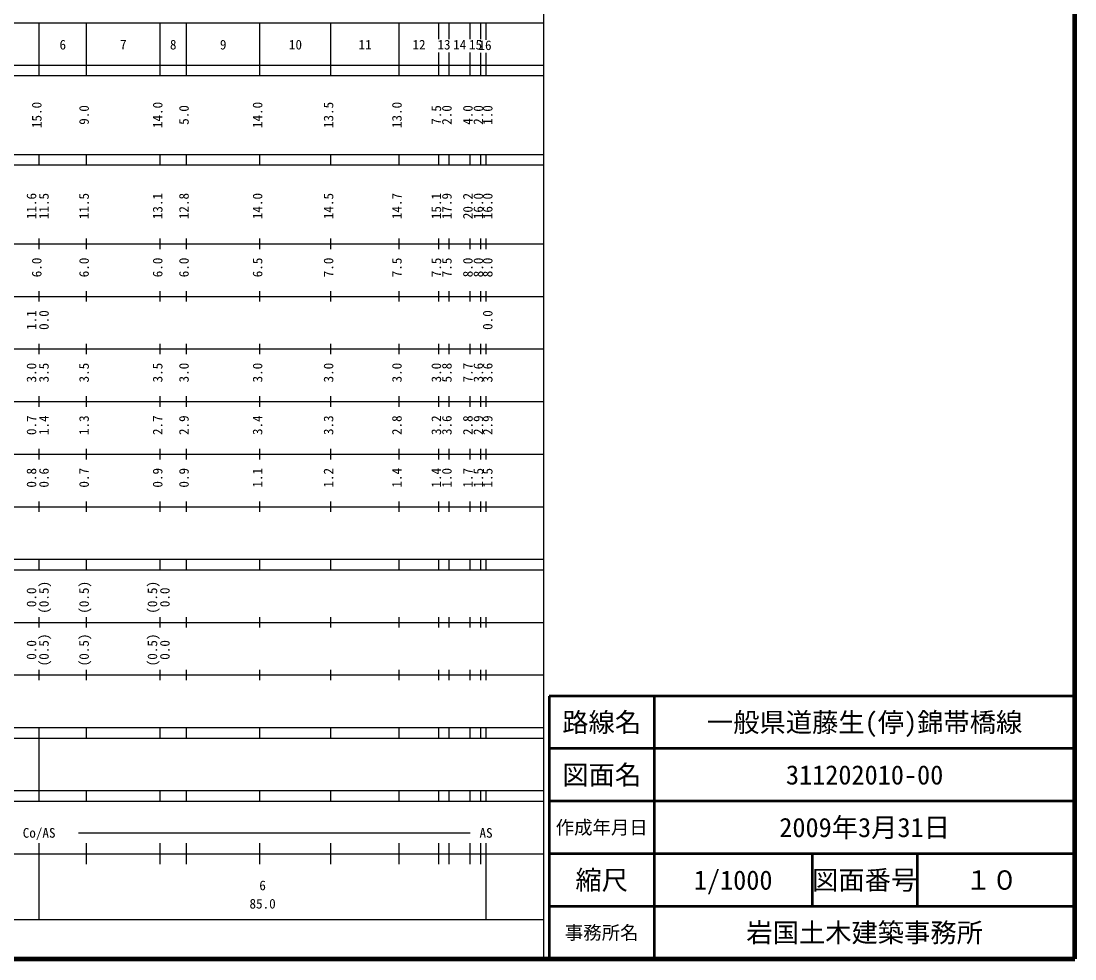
# Model space of a CAD drawing. Units: millimetres on the paper, enlarged 1000 times. Extents: x 40000 to 680000, y 20000 to 380000.
# Drawn here: x 479565 to 680000, y 20000 to 198357 of the extents above; entities that cross this region are included whole.
import ezdxf
from ezdxf.enums import TextEntityAlignment as Align

# ---------------------------------------------------------------- set-up
doc = ezdxf.new("R2010")
doc.units = ezdxf.units.MM
doc.header["$LTSCALE"] = 1000
for name, color, linetype, lineweight in [('M-TTL', 2, 'Continuous', 140), ('M-TTL-BAND', 7, 'Continuous', 25), ('M-TTL-FRAM', 2, 'Continuous', 50), ('M-TTL-LINE', 7, 'Continuous', 50)]:
    doc.layers.add(name, color=color, linetype=linetype, lineweight=lineweight)
doc.layers.add('M-TTL-TXT', color=7, linetype='Continuous')
doc.styles.add('ＭＳ ゴシック', font='')
doc.styles.get('ＭＳ ゴシック').set_extended_font_data('MS Gothic')

msp = doc.modelspace()

# ---------------------------------------------------------------- linework, layer by layer
at = {"layer": 'M-TTL'}
for p, q in [((680000, 20000), (680000, 380000)), ((40000, 20000), (680000, 20000))]:
    msp.add_line(p, q, dxfattribs=at)
at = {"layer": 'M-TTL-BAND'}
for p, q in [((579000, 20000), (579000, 370000)), ((68000, 198000), (579000, 198000)), ((483000, 188000), (483000, 198000)), ((492000, 188000), (492000, 198000)), ((506000, 188000), (506000, 198000)), ((511000, 188000), (511000, 198000)), ((525000, 188000), (525000, 198000)), ((538500, 188000), (538500, 198000)), ((551500, 188000), (551500, 198000)), ((559000, 194905), (559000, 198000)), ((561000, 194905), (561000, 198000)), ((565000, 194905), (565000, 198000)), ((567000, 194905), (567000, 198000)), ((568000, 194802), (568000, 198000)), ((559000, 188000), (559000, 192405)), ((561000, 188000), (561000, 192405)), ((565000, 188000), (565000, 192405)), ((567000, 188000), (567000, 192302)), ((568000, 188000), (568000, 192302)), ((40000, 190000), (579000, 190000)), ((40000, 188000), (579000, 188000)), ((40000, 173000), (579000, 173000)), ((483000, 171000), (483000, 173000)), ((492000, 171000), (492000, 173000)), ((506000, 171000), (506000, 173000)), ((511000, 171000), (511000, 173000)), ((525000, 171000), (525000, 173000)), ((538500, 171000), (538500, 173000)), ((551500, 171000), (551500, 173000)), ((559000, 171000), (559000, 173000)), ((561000, 171000), (561000, 173000)), ((565000, 171000), (565000, 173000)), ((567000, 171000), (567000, 173000)), ((568000, 171000), (568000, 173000)), ((40000, 171000), (579000, 171000)), ((483000, 155000), (483000, 157000)), ((492000, 155000), (492000, 157000)), ((506000, 155000), (506000, 157000)), ((511000, 155000), (511000, 157000)), ((525000, 155000), (525000, 157000)), ((538500, 155000), (538500, 157000)), ((551500, 155000), (551500, 157000)), ((559000, 155000), (559000, 157000)), ((561000, 155000), (561000, 157000)), ((565000, 155000), (565000, 157000)), ((567000, 155000), (567000, 157000)), ((568000, 155000), (568000, 157000)), ((40000, 156000), (579000, 156000)), ((483000, 145000), (483000, 147000)), ((492000, 145000), (492000, 147000)), ((506000, 145000), (506000, 147000)), ((511000, 145000), (511000, 147000)), ((525000, 145000), (525000, 147000)), ((538500, 145000), (538500, 147000)), ((551500, 145000), (551500, 147000)), ((559000, 145000), (559000, 147000)), ((561000, 145000), (561000, 147000)), ((565000, 145000), (565000, 147000)), ((567000, 145000), (567000, 147000)), ((568000, 145000), (568000, 147000)), ((46000, 146000), (579000, 146000)), ((483000, 135000), (483000, 137000)), ((492000, 135000), (492000, 137000)), ((506000, 135000), (506000, 137000)), ((511000, 135000), (511000, 137000)), ((525000, 135000), (525000, 137000)), ((538500, 135000), (538500, 137000)), ((551500, 135000), (551500, 137000)), ((559000, 135000), (559000, 137000)), ((561000, 135000), (561000, 137000)), ((565000, 135000), (565000, 137000)), ((567000, 135000), (567000, 137000)), ((568000, 135000), (568000, 137000)), ((52000, 136000), (579000, 136000)), ((483000, 125000), (483000, 127000)), ((492000, 125000), (492000, 127000)), ((506000, 125000), (506000, 127000)), ((511000, 125000), (511000, 127000)), ((525000, 125000), (525000, 127000)), ((538500, 125000), (538500, 127000)), ((551500, 125000), (551500, 127000)), ((559000, 125000), (559000, 127000)), ((561000, 125000), (561000, 127000)), ((565000, 125000), (565000, 127000)), ((567000, 125000), (567000, 127000)), ((568000, 125000), (568000, 127000)), ((46000, 126000), (579000, 126000)), ((483000, 115000), (483000, 117000)), ((492000, 115000), (492000, 117000)), ((506000, 115000), (506000, 117000)), ((511000, 115000), (511000, 117000)), ((525000, 115000), (525000, 117000)), ((538500, 115000), (538500, 117000)), ((551500, 115000), (551500, 117000)), ((559000, 115000), (559000, 117000)), ((561000, 115000), (561000, 117000)), ((565000, 115000), (565000, 117000)), ((567000, 115000), (567000, 117000)), ((568000, 115000), (568000, 117000)), ((52000, 116000), (579000, 116000)), ((483000, 105000), (483000, 107000)), ((492000, 105000), (492000, 107000)), ((506000, 105000), (506000, 107000)), ((511000, 105000), (511000, 107000)), ((525000, 105000), (525000, 107000)), ((538500, 105000), (538500, 107000)), ((551500, 105000), (551500, 107000)), ((559000, 105000), (559000, 107000)), ((561000, 105000), (561000, 107000)), ((565000, 105000), (565000, 107000)), ((567000, 105000), (567000, 107000)), ((568000, 105000), (568000, 107000)), ((56750, 106000), (579000, 106000)), ((56750, 96000), (579000, 96000)), ((483000, 94000), (483000, 96000)), ((492000, 94000), (492000, 96000)), ((506000, 94000), (506000, 96000)), ((511000, 94000), (511000, 96000)), ((525000, 94000), (525000, 96000)), ((538500, 94000), (538500, 96000)), ((551500, 94000), (551500, 96000)), ((559000, 94000), (559000, 96000)), ((561000, 94000), (561000, 96000)), ((565000, 94000), (565000, 96000)), ((567000, 94000), (567000, 96000)), ((568000, 94000), (568000, 96000)), ((40000, 94000), (579000, 94000)), ((483000, 83000), (483000, 85000)), ((492000, 83000), (492000, 85000)), ((506000, 83000), (506000, 85000)), ((511000, 83000), (511000, 85000)), ((525000, 83000), (525000, 85000)), ((538500, 83000), (538500, 85000)), ((551500, 83000), (551500, 85000)), ((559000, 83000), (559000, 85000)), ((561000, 83000), (561000, 85000)), ((565000, 83000), (565000, 85000)), ((567000, 83000), (567000, 85000)), ((568000, 83000), (568000, 85000)), ((49000, 84000), (579000, 84000)), ((483000, 73000), (483000, 75000)), ((492000, 73000), (492000, 75000)), ((506000, 73000), (506000, 75000)), ((511000, 73000), (511000, 75000)), ((525000, 73000), (525000, 75000)), ((538500, 73000), (538500, 75000)), ((551500, 73000), (551500, 75000)), ((559000, 73000), (559000, 75000)), ((561000, 73000), (561000, 75000)), ((565000, 73000), (565000, 75000)), ((567000, 73000), (567000, 75000)), ((568000, 73000), (568000, 75000)), ((40000, 74000), (579000, 74000)), ((40000, 64000), (579000, 64000)), ((483000, 62000), (483000, 64000)), ((492000, 62000), (492000, 64000)), ((506000, 62000), (506000, 64000)), ((511000, 62000), (511000, 64000)), ((525000, 62000), (525000, 64000)), ((538500, 62000), (538500, 64000)), ((551500, 62000), (551500, 64000)), ((559000, 62000), (559000, 64000)), ((561000, 62000), (561000, 64000)), ((565000, 62000), (565000, 64000)), ((567000, 62000), (567000, 64000)), ((568000, 62000), (568000, 64000)), ((55250, 62000), (579000, 62000)), ((483000, 52000), (483000, 62000)), ((55250, 52000), (579000, 52000)), ((483000, 50000), (483000, 52000)), ((492000, 50000), (492000, 52000)), ((506000, 50000), (506000, 52000)), ((511000, 50000), (511000, 52000)), ((525000, 50000), (525000, 52000)), ((538500, 50000), (538500, 52000)), ((551500, 50000), (551500, 52000)), ((559000, 50000), (559000, 52000)), ((561000, 50000), (561000, 52000)), ((565000, 50000), (565000, 52000)), ((567000, 50000), (567000, 52000)), ((568000, 50000), (568000, 52000)), ((40000, 50000), (579000, 50000)), ((490500, 44000), (565000, 44000)), ((483000, 27500), (483000, 42000)), ((492000, 38000), (492000, 42000)), ((506000, 38000), (506000, 42000)), ((511000, 38000), (511000, 42000)), ((525000, 38000), (525000, 42000)), ((538500, 38000), (538500, 42000)), ((551500, 38000), (551500, 42000)), ((559000, 38000), (559000, 42000)), ((561000, 38000), (561000, 42000)), ((565000, 38000), (565000, 42000)), ((567000, 38000), (567000, 42000)), ((568000, 27500), (568000, 42000)), ((40000, 40000), (579000, 40000)), ((68000, 27500), (579000, 27500))]:
    msp.add_line(p, q, dxfattribs=at)
at = {"layer": 'M-TTL-FRAM'}
for p, q in [((680000, 70000), (580000, 70000)), ((580000, 70000), (580000, 20000))]:
    msp.add_line(p, q, dxfattribs=at)
at = {"layer": 'M-TTL-LINE'}
for p, q in [((600000, 70000), (600000, 20000)), ((680000, 60000), (580000, 60000)), ((680000, 50000), (580000, 50000)), ((680000, 40000), (580000, 40000)), ((630000, 40000), (630000, 37500)), ((650000, 40000), (650000, 37500)), ((630000, 37500), (630000, 32500)), ((650000, 37500), (650000, 32500)), ((630000, 32500), (630000, 30000)), ((650000, 32500), (650000, 30000)), ((680000, 30000), (580000, 30000))]:
    msp.add_line(p, q, dxfattribs=at)

# ---------------------------------------------------------------- texts
at = {"layer": 'M-TTL-BAND', "style": 'ＭＳ ゴシック'}
for s, p in [('6', (487500, 192405)), ('7', (499000, 192405)), ('8', (508500, 192405)), ('9', (518000, 192405)), ('10', (531750, 192405)), ('11', (545000, 192405)), ('12', (555250, 192405)), ('13', (560000, 192405)), ('14', (563000, 192405)), ('15', (566000, 192405)), ('16', (567808, 192302)), ('Co/AS', (483000, 42500)), ('AS', (568000, 42500)), ('6', (525500, 32523)), ('85.0', (525500, 29033))]:
    msp.add_text(s, height=1833, dxfattribs=at).set_placement(p, align=Align.BOTTOM_CENTER)
for s, p in [('15.0', (484000, 180500)), ('14.0', (507000, 180500)), ('14.0', (526000, 180500)), ('13.5', (539500, 180500)), ('13.0', (552500, 180500)), ('9.0', (493000, 180500)), ('5.0', (512000, 180500)), ('7.5', (560000, 180500)), ('2.0', (562000, 180500)), ('4.0', (566000, 180500)), ('2.0', (568000, 180500)), ('1.0', (569770, 180500)), ('11.6', (483000, 163174)), ('11.5', (485370, 163174)), ('11.5', (493000, 163174)), ('13.1', (507000, 163174)), ('12.8', (512000, 163174)), ('14.0', (526000, 163174)), ('14.5', (539500, 163174)), ('14.7', (552500, 163174)), ('15.1', (560000, 163174)), ('17.9', (562000, 163174)), ('20.2', (566000, 163174)), ('16.0', (568000, 163174)), ('16.0', (569770, 163174)), ('6.0', (484000, 151500)), ('6.0', (493000, 151500)), ('6.0', (507000, 151500)), ('6.0', (512000, 151500)), ('6.5', (526000, 151500)), ('7.0', (539500, 151500)), ('7.5', (552500, 151500)), ('7.5', (560000, 151500)), ('7.5', (562000, 151500)), ('8.0', (566000, 151500)), ('8.0', (568000, 151500)), ('8.0', (569770, 151500)), ('1.1', (483000, 141500)), ('0.0', (485370, 141500)), ('0.0', (569770, 141500)), ('3.0', (483000, 131500)), ('3.5', (485370, 131500)), ('3.5', (493000, 131500)), ('3.5', (507000, 131500)), ('3.0', (512000, 131500)), ('3.0', (526000, 131500)), ('3.0', (539500, 131500)), ('3.0', (552500, 131500)), ('3.0', (560000, 131500)), ('5.8', (562000, 131500)), ('7.7', (566000, 131500)), ('3.6', (568000, 131500)), ('3.6', (569770, 131500)), ('0.7', (483000, 121500)), ('1.4', (485370, 121500)), ('1.3', (493000, 121500)), ('2.7', (507000, 121500)), ('2.9', (512000, 121500)), ('3.4', (526000, 121500)), ('3.3', (539500, 121500)), ('2.8', (552500, 121500)), ('3.2', (560000, 121500)), ('3.6', (562000, 121500)), ('2.8', (566000, 121500)), ('2.9', (568000, 121500)), ('2.9', (569770, 121500)), ('0.8', (483000, 111500)), ('0.6', (485370, 111500)), ('0.7', (493000, 111500)), ('0.9', (507000, 111500)), ('0.9', (512000, 111500)), ('1.1', (526000, 111500)), ('1.2', (539500, 111500)), ('1.4', (552500, 111500)), ('1.4', (560000, 111500)), ('1.0', (562000, 111500)), ('1.7', (566000, 111500)), ('1.5', (568000, 111500)), ('1.5', (569770, 111500)), ('0.0', (483000, 88764)), ('(0.5)', (485370, 88764)), ('(0.5)', (493000, 88764)), ('(0.5)', (506000, 88764)), ('0.0', (508370, 88764)), ('0.0', (483000, 78764)), ('(0.5)', (485370, 78764)), ('(0.5)', (493000, 78764)), ('(0.5)', (506000, 78764)), ('0.0', (508370, 78764))]:
    msp.add_text(s, height=1833, rotation=90, dxfattribs=at).set_placement(p, align=Align.BOTTOM_CENTER)
at = {"layer": 'M-TTL-TXT', "style": 'ＭＳ ゴシック'}
for s, height, p in [('路線名', 3666, (590000, 65000)), ('路線名', 3666, (590000, 65000)), ('一般県道藤生(停)錦帯橋線', 3666, (640000, 65000)), ('図面名', 3666, (590000, 55000)), ('図面名', 3666, (590000, 55000)), ('311202010-00', 3666, (640000, 55000)), ('作成年月日', 2566, (590000, 45000)), ('作成年月日', 2566, (590000, 45000)), ('2009年3月31日', 3666, (640000, 45000)), ('縮尺', 3666, (590000, 35000)), ('縮尺', 3666, (590000, 35000)), ('1/1000', 3666, (615000, 35000)), ('図面番号', 3666, (640000, 35000)), ('図面番号', 3666, (640000, 35000)), ('１０', 3666, (664125, 35000)), ('事務所名', 2566, (590000, 25000)), ('事務所名', 2566, (590000, 25000)), ('岩国土木建築事務所', 3666, (640000, 25000))]:
    msp.add_text(s, height=height, dxfattribs=at).set_placement(p, align=Align.MIDDLE_CENTER)

doc.saveas('drawing.dxf')
